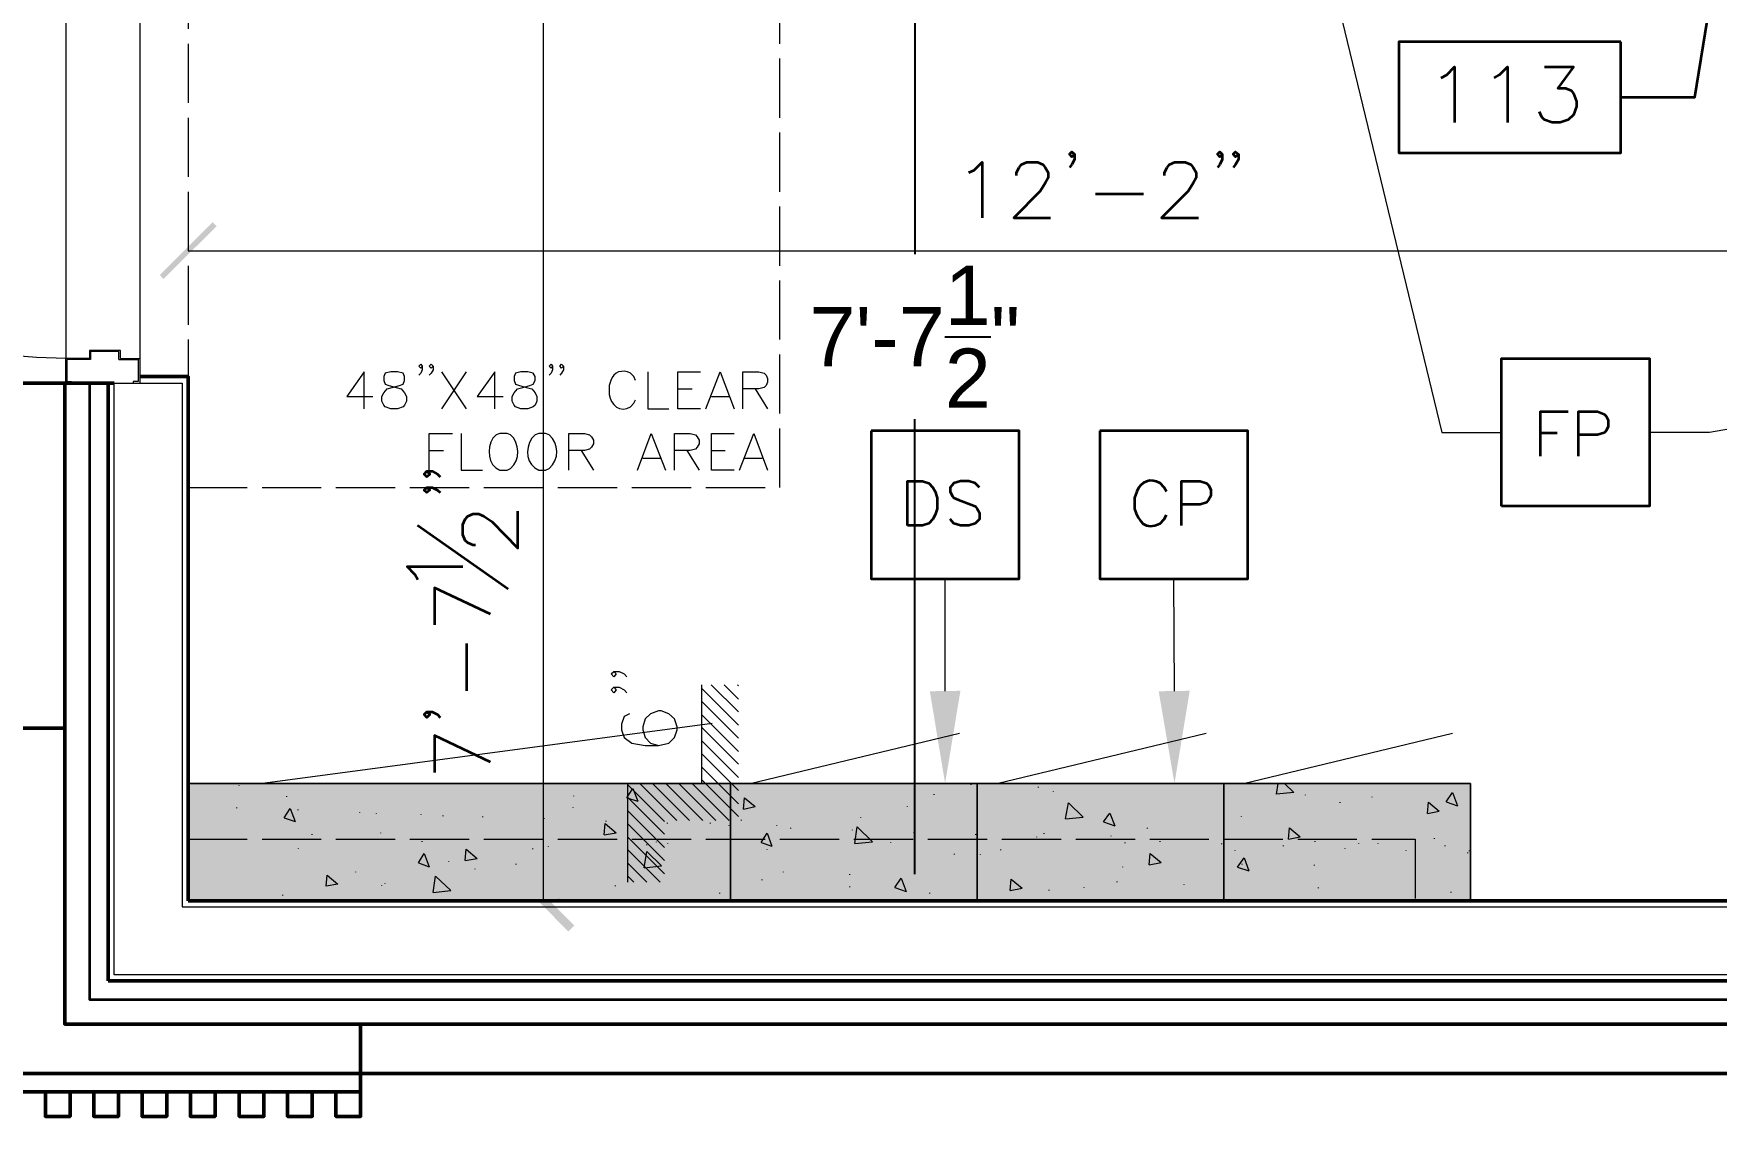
# Model space of a CAD drawing. Header units: inches. Extents: x 5 to 516, y -193 to 129.
# Drawn here: x 25.99 to 37.37, y 37.79 to 45.11 of the extents above; entities that cross this region are included whole.
import ezdxf

# ---------------------------------------------------------------- set-up
doc = ezdxf.new("R2010")
doc.units = ezdxf.units.IN
doc.header["$MEASUREMENT"] = 0
doc.linetypes.add('PDF_IMPORT', pattern=[1, 0.8, -0.2])
for name, color, linetype in [('Highlight', 210, 'Continuous'), ('PDF_Geometry', 7, 'Continuous'), ('PDF_Solid Fills', 7, 'Continuous')]:
    doc.layers.add(name, color=color, linetype=linetype)
doc.styles.get("Standard").update_dxf_attribs({"font": 'arial.ttf'})
doc.dimstyles.get("Standard").update_dxf_attribs({"dimtxt": 0.4, "dimasz": 0.18, "dimexe": 0.18, "dimexo": 0.0625, "dimgap": 0.09, "dimtad": 0, "dimtih": 1, "dimtoh": 1, "dimdec": 4, "dimlfac": 12, "dimzin": 0, "dimdsep": 46, "dimlunit": 4, "dimtxsty": 'Standard', "dimcen": 0.09, "dimadec": 3, "dimazin": 0, "dimtfac": 1, "dimtdec": 4, "dimtofl": 0, "dimtmove": 0, "dimatfit": 3, "dimfxl": 1, "dimtolj": 1, "dimtzin": 0, "dimarcsym": 0})

# ---------------------------------------------------------------- blocks, each defined once
blk = doc.blocks.new('*D104')
at = {"layer": 'Defpoints', "color": 0, "transparency": 16777216}
for p in [(31.949, 46.878), (31.949, 39.251), (31.949, 39.251)]:
    blk.add_point(p, dxfattribs=at)
at = {"layer": 'Highlight', "color": 0, "lineweight": -2, "transparency": 16777216}
for p, q in [((31.886, 46.878), (31.769, 46.878)), ((31.949, 46.698), (31.949, 43.623)), ((31.949, 39.431), (31.949, 42.506)), ((31.886, 39.251), (31.769, 39.251))]:
    blk.add_line(p, q, dxfattribs=at)
at = {"layer": 'Highlight', "color": 0, "transparency": 16777216}
for points in [[(31.919, 46.698), (31.979, 46.698), (31.949, 46.878)], [(31.919, 39.431), (31.979, 39.431), (31.949, 39.251)]]:
    blk.add_solid(points, dxfattribs=at)
at = {"layer": 'Highlight', "color": 0, "transparency": 16777216, "insert": (31.949, 43.064), "char_height": 0.4, "attachment_point": 5}
blk.add_mtext('\\A1;7\'-7{\\H1x;\\S1/2;}"', dxfattribs=at)

msp = doc.modelspace()

# ---------------------------------------------------------------- hatches: boundary and pattern name
at = {"layer": 'PDF_Solid Fills', "true_color": 0x9a9a9a, "transparency": 33554559}
msp.add_hatch(color=253, dxfattribs=at).paths.add_polyline_path([(35.7036288, 40.0443367), (27.0369615, 40.0443367), (27.0369615, 39.2510033), (35.7036288, 39.2510033)])
at = {"layer": 'PDF_Solid Fills', "transparency": 33554559}
msp.add_hatch(color=256, dxfattribs=at).paths.add_polyline_path([(29.2736289, 39.4610033), (29.2336289, 39.4210033), (29.2336305, 39.4210015), (29.6069639, 39.0443348), (29.6469639, 39.0843348), (29.6469622, 39.0843366)])

# ---------------------------------------------------------------- linework, layer by layer
at = {"layer": 'Highlight'}
msp.add_line((27.036968, 39.2510033), (128.554406, 39.2510033), dxfattribs=at)
at = {"layer": 'PDF_Geometry', "lineweight": 35}
for points in [[(36.7202983, 44.6843381), (37.2202983, 44.6843381), (37.7536317, 47.9743385)], [(35.5069668, 44.8143363), (35.5436334, 44.8343363), (35.5969668, 44.8876696), (35.5969668, 44.5110029)], [(35.8636359, 44.8143363), (35.9003026, 44.8343363), (35.9536359, 44.8876696), (35.9536359, 44.5110029)], [(36.2036289, 44.88767), (36.4002956, 44.88767), (36.2936289, 44.7443367), (36.3469622, 44.7443367), (36.3836289, 44.72767), (36.4002956, 44.70767), (36.4202956, 44.6543366), (36.4202956, 44.6210033), (36.4002956, 44.5643366), (36.3636289, 44.5310033), (36.3102956, 44.5110033), (36.2569622, 44.5110033), (36.2036289, 44.5310033), (36.1869622, 44.54767), (36.1702955, 44.5843366)], [(32.3136275, 44.1743351), (32.3502942, 44.1910018), (32.4036275, 44.2443351), (32.4036275, 43.8676684)], [(32.6369646, 44.1543359), (32.6369646, 44.1743359), (32.6536313, 44.2076693), (32.670298, 44.2276693), (32.7069646, 44.2443359), (32.7769646, 44.2443359), (32.8136313, 44.2276693), (32.830298, 44.2076693), (32.850298, 44.1743359), (32.850298, 44.1376693), (32.830298, 44.1010026), (32.7969647, 44.0476693), (32.6169646, 43.8676692), (32.8669647, 43.8676692)], [(33.0269658, 44.2976702), (33.0102991, 44.2810036), (32.9936324, 44.2976702), (33.0102991, 44.3143369), (33.0269658, 44.2976702), (33.0269658, 44.2610036), (33.0102991, 44.2276702), (32.9936324, 44.2076702)], [(33.6369647, 44.1543359), (33.6369647, 44.1743359), (33.6536314, 44.2076693), (33.6702981, 44.2276693), (33.7069647, 44.2443359), (33.7769647, 44.2443359), (33.8136314, 44.2276693), (33.8302981, 44.2076693), (33.8502981, 44.1743359), (33.8502981, 44.1376693), (33.8302981, 44.1010026), (33.7969647, 44.0476693), (33.6169647, 43.8676692), (33.8669647, 43.8676692)], [(34.0269658, 44.2976702), (34.0102992, 44.2810036), (33.9936325, 44.2976702), (34.0102992, 44.3143369), (34.0269658, 44.2976702), (34.0269658, 44.2610036), (34.0102992, 44.2276702), (33.9936325, 44.2076702)], [(34.1369648, 44.2976702), (34.1169648, 44.2810036), (34.1002981, 44.2976702), (34.1169648, 44.3143369), (34.1369648, 44.2976702), (34.1369648, 44.2610036), (34.1169648, 44.2276702), (34.1002981, 44.2076702)], [(33.1702967, 44.0310042), (33.49363, 44.0310042)], [(26.3702948, 42.7510019), (26.3702948, 38.5843349), (41.5369626, 38.5843349)], [(36.1769633, 42.2576683), (36.1769633, 42.5576683), (36.36363, 42.5576683)], [(36.4336365, 42.2576683), (36.4336365, 42.5576683), (36.5636365, 42.5576683), (36.6069698, 42.5410017), (36.6203032, 42.5276683), (36.6336365, 42.5010017), (36.6336365, 42.4576683), (36.6203032, 42.4276683), (36.6069698, 42.414335), (36.5636365, 42.4010016), (36.4336365, 42.4010016)], [(36.1769633, 42.4143354), (36.2902966, 42.4143354)], [(28.6502971, 42.1543358), (28.6702971, 42.1343358), (28.6502971, 42.1176691), (28.6336304, 42.1343358), (28.6502971, 42.1543358), (28.6869638, 42.1543358), (28.7236304, 42.1343358), (28.7402971, 42.1176691)], [(32.3869646, 42.0443368), (32.3569646, 42.0743368), (32.3136313, 42.0876702), (32.2569646, 42.0876702), (32.2136313, 42.0743368), (32.1869646, 42.0443368), (32.1869646, 42.0176702), (32.2002979, 41.9876702), (32.2136313, 41.9743368), (32.2436313, 41.9610035), (32.3269646, 41.9310035), (32.3569646, 41.9176702), (32.370298, 41.9010035), (32.3869646, 41.8743368), (32.3869646, 41.8310035), (32.3569646, 41.8010035), (32.3136313, 41.7876702), (32.2569646, 41.7876702), (32.2136313, 41.8010035), (32.1869646, 41.8310035)], [(33.7503002, 41.7876704), (33.7503002, 42.0876705), (33.8769669, 42.0876705), (33.9203002, 42.0743371), (33.9336336, 42.0610038), (33.9503002, 42.0310038), (33.9503002, 41.9876704), (33.9336336, 41.9610038), (33.9203002, 41.9443371), (33.8769669, 41.9310038), (33.7503002, 41.9310038)], [(28.6502971, 42.0443368), (28.6702971, 42.0276702), (28.6502971, 42.0110035), (28.6336304, 42.0276702), (28.6502971, 42.0443368), (28.6869638, 42.0443368), (28.7236304, 42.0276702), (28.7402971, 42.0110035)], [(33.4502975, 42.0176713), (33.4336308, 41.9743379), (33.4336308, 41.9010046)], [(33.6502975, 42.0176713), (33.6336308, 42.0443379), (33.6069642, 42.0743379)], [(28.9802939, 41.6543357), (28.9636272, 41.6543357), (28.9269605, 41.6710024), (28.9102939, 41.6876691), (28.8936272, 41.7243357), (28.8936272, 41.7943357), (28.9102939, 41.8310024), (28.9269605, 41.8510024), (28.9636272, 41.8676691), (29.0002939, 41.8676691), (29.0369606, 41.8510024), (29.0902939, 41.8143357), (29.2669606, 41.6343357), (29.2669606, 41.8843357)], [(33.6069642, 41.8010046), (33.6336308, 41.8310046), (33.6502975, 41.8610046)], [(29.2003053, 41.3576709), (28.5869719, 41.787671)], [(28.5902928, 41.4210017), (28.5702928, 41.4576684), (28.5169594, 41.5110017), (28.8936261, 41.5110017)], [(29.0802966, 41.1876677), (28.7036299, 41.3676677), (28.7036299, 41.1176677)], [(28.9203031, 40.6710016), (28.9203031, 40.9910017)], [(28.6502971, 40.5276673), (28.6702971, 40.5110007), (28.6502971, 40.4910007), (28.6336304, 40.5110007), (28.6502971, 40.5276673), (28.6869638, 40.5276673), (28.7236304, 40.5110007), (28.7402971, 40.4910007)], [(29.0802966, 40.1876676), (28.7036299, 40.3676676), (28.7036299, 40.1176676)]]:
    msp.add_lwpolyline(points, dxfattribs=at)
at = {"layer": 'PDF_Geometry', "lineweight": 15}
for points in [[(29.4402955, 39.2543349), (29.4402955, 46.8776689)], [(34.5769672, 46.2710014), (35.5103006, 42.4176677), (35.913634, 42.4176677)], [(26.2103013, 46.0843355), (26.2103013, 45.9176689), (26.2103013, 42.9176686)], [(26.666968, 46.0776689), (26.666968, 46.0843355), (26.7103013, 46.0843355), (26.7103013, 45.9176689), (26.7103013, 42.9176686), (26.7103013, 42.7510019)], [(27.0369615, 43.6443363), (27.4136282, 43.6443363)], [(27.4136298, 43.6443363), (38.8302974, 43.6443363)], [(26.3702948, 42.9176686), (26.2102947, 42.9176686)], [(26.3702948, 42.9710032), (26.3702948, 42.9176698)], [(26.5802964, 42.9176698), (26.5802964, 42.9710032), (26.3702964, 42.9710032)], [(26.5703002, 42.9110034), (26.5703002, 42.9643368), (26.3769669, 42.9643368)], [(26.5703002, 42.9110022), (26.7003002, 42.9110022)], [(26.5802964, 42.9176686), (26.7102964, 42.9176686)], [(26.7003051, 42.9110022), (26.7003051, 42.7610022)], [(26.7002997, 42.7610015), (26.6669663, 42.7610015), (26.6669663, 42.7510015), (26.7102997, 42.7510015)], [(38.5869638, 42.6376698), (37.320297, 42.4176698), (36.9136302, 42.4176698)], [(32.153634, 40.6676684), (32.153634, 41.4276685), (32.653634, 41.4276685)], [(33.7036287, 40.6676684), (33.7002953, 41.4276685), (34.2002954, 41.4276685)], [(29.91363, 40.8010031), (29.9302967, 40.7843365), (29.91363, 40.7643365), (29.8969633, 40.7843365), (29.91363, 40.8010031), (29.9502967, 40.8010031), (29.98363, 40.7843365), (30.00363, 40.7643365)], [(29.91363, 40.694334), (29.9302967, 40.6776674), (29.91363, 40.6576674), (29.8969633, 40.6776674), (29.91363, 40.694334), (29.9502967, 40.694334), (29.98363, 40.6776674), (30.00363, 40.6576674)], [(30.5069596, 40.7110034), (30.5069596, 40.0443367), (30.0069595, 40.0443367), (30.0069595, 39.37767)], [(30.7569596, 40.4376676), (30.5069596, 40.6876676)], [(30.7569596, 40.3510045), (30.5069596, 40.6010045)], [(30.7569596, 40.5276673), (30.5736263, 40.7110007)], [(30.7569596, 40.6143373), (30.6602929, 40.7110039)], [(30.7569596, 40.704337), (30.7502929, 40.7110037)], [(30.0202923, 40.5143346), (29.9836257, 40.4976679), (29.966959, 40.4443345), (29.966959, 40.4076679), (29.9836257, 40.3543345), (30.036959, 40.3176679), (30.126959, 40.3010012), (30.216959, 40.3010012), (30.286959, 40.3176679), (30.3236257, 40.3543345), (30.3436257, 40.4076679), (30.3436257, 40.4276679), (30.3236257, 40.4810012), (30.286959, 40.5143346), (30.2336257, 40.5343346), (30.216959, 40.5343346), (30.1636257, 40.5143346), (30.126959, 40.4810012), (30.1102923, 40.4276679), (30.1102923, 40.4076679), (30.126959, 40.3543345), (30.1636257, 40.3176679), (30.216959, 40.3010012)], [(30.7569596, 40.2610013), (30.5069596, 40.5110014)], [(30.7569596, 40.1743348), (30.5069596, 40.4243348)], [(30.7569596, 40.0843351), (30.5069596, 40.3343351)], [(30.7569596, 39.9976685), (30.5069596, 40.2476685)], [(30.7569596, 39.9076688), (30.5069596, 40.1576688)], [(27.3836276, 40.0276673), (27.3836276, 40.0310006)], [(30.2569596, 39.7876703), (30.0069595, 40.0376703)], [(30.3402929, 39.7943367), (30.0902929, 40.0443367)], [(30.4269628, 39.7943367), (30.1769628, 40.0443367)], [(30.5169694, 39.7943367), (30.2669693, 40.0443367)], [(30.6036257, 39.7943367), (30.3536257, 40.0443367)], [(30.6936322, 39.7943367), (30.4436322, 40.0443367)], [(30.7569596, 39.8210023), (30.5069596, 40.0710023)], [(32.3302969, 40.0343371), (32.3302969, 40.0376704)], [(34.5102965, 39.9843357), (34.3936298, 39.9710024), (34.4036298, 40.0443357)], [(34.4469691, 40.0443367), (34.5103025, 39.9843367)], [(27.7036282, 39.954337), (27.7036282, 39.9576703)], [(29.6436376, 39.9576701), (29.6436376, 39.9610035)], [(30.0036349, 39.947668), (30.0436349, 40.0110013), (30.0769682, 39.9243346)], [(30.0036365, 39.9476706), (30.0769699, 39.9243372)], [(30.2569596, 39.7010037), (30.0069595, 39.9510038)], [(30.7903049, 39.8710039), (30.7969715, 39.9476706), (30.8703049, 39.8876706)], [(32.0802968, 39.9676697), (32.0802968, 39.9710031)], [(32.7836389, 40.0176711), (32.7836389, 40.0210044)], [(32.8869647, 39.9876689), (32.8869647, 39.9910023)], [(34.5903, 39.9643365), (34.5903, 39.9676699)], [(34.8236307, 39.9143352), (34.8236307, 39.9176685)], [(35.0402987, 39.9510038), (35.0402987, 39.9543371)], [(35.4136302, 39.8410017), (35.4202968, 39.9176684), (35.4936302, 39.8576684)], [(35.5402987, 39.9210016), (35.6169654, 39.8943349)], [(35.5403004, 39.9210024), (35.5836337, 39.9843357), (35.616967, 39.8943357)], [(27.3669718, 39.87767), (27.3669718, 39.8810033)], [(27.6869588, 39.8110027), (27.7602922, 39.7876693)], [(27.6869708, 39.8110035), (27.7269708, 39.8743368), (27.7603041, 39.7876701)], [(27.7803019, 39.8643372), (27.7803019, 39.8676705)], [(28.1969686, 39.8476678), (28.1969686, 39.8510012)], [(28.3103041, 39.8410014), (28.3103041, 39.8443348)], [(28.6136353, 39.834335), (28.6136353, 39.8376684)], [(28.760296, 39.8243354), (28.760296, 39.8276688)], [(29.030302, 39.8176691), (29.030302, 39.8210024)], [(29.4469687, 39.8043363), (29.4469687, 39.8076696)], [(29.640301, 39.8810032), (29.640301, 39.8843365)], [(30.2569596, 39.6110006), (30.0069595, 39.8610006)], [(30.7902984, 39.8710036), (30.8702984, 39.8876703)], [(31.5836334, 39.8143359), (31.5836334, 39.8176692)], [(31.9002974, 39.8876696), (31.9002974, 39.8910029)], [(32.9669614, 39.8043363), (33.0869614, 39.8176696)], [(32.9669674, 39.8043352), (32.9869674, 39.9143352), (33.0869674, 39.8176685)], [(33.2236362, 39.7843346), (33.2669696, 39.8443346), (33.3003029, 39.757668)], [(34.1569639, 39.8210023), (34.1569639, 39.8243356)], [(35.4136304, 39.8410014), (35.4936304, 39.8576681)], [(27.8769681, 39.6976705), (27.8769681, 39.7010039)], [(28.3402927, 39.7076701), (28.3402927, 39.7110035)], [(29.8502956, 39.6976708), (29.8569622, 39.7743375), (29.9302956, 39.7110041)], [(29.8503026, 39.6976705), (29.9303026, 39.7110039)], [(29.8636354, 39.7876703), (29.8636354, 39.7910036)], [(30.2569596, 39.5243375), (30.0069595, 39.7743375)], [(30.2769655, 39.7743375), (30.2769655, 39.7776708)], [(30.5669639, 39.7743375), (30.5669639, 39.7776708)], [(30.6936322, 39.7576681), (30.6936322, 39.7610014)], [(30.7769656, 39.7943367), (30.7769656, 39.79767)], [(30.9103054, 39.6443368), (30.9503054, 39.7076701), (30.9836388, 39.6210035)], [(31.0169694, 39.7576681), (31.0169694, 39.7610014)], [(31.1102989, 39.7410021), (31.1102989, 39.7443354)], [(31.5269656, 39.7276693), (31.5269656, 39.7310027)], [(31.5436377, 39.6376684), (31.5603044, 39.7510017), (31.6636377, 39.6510017)], [(31.9436323, 39.7110033), (31.9436323, 39.7143367)], [(32.360299, 39.6976705), (32.360299, 39.7010039)], [(32.8236373, 39.7043369), (32.8236373, 39.7076703)], [(33.2236346, 39.7843371), (33.3003013, 39.7576704)], [(33.2769658, 39.6876676), (33.2769658, 39.6910009)], [(33.5202994, 39.7410021), (33.5202994, 39.7443354)], [(34.4736344, 39.6676686), (34.4803011, 39.7443353), (34.5536344, 39.6843353)], [(27.7836385, 39.6043342), (27.7836385, 39.6076675)], [(28.6202949, 39.6510024), (28.6202949, 39.6543357)], [(28.9102998, 39.5243377), (28.9169665, 39.6010044), (28.9902999, 39.5376711)], [(29.366972, 39.6010044), (29.366972, 39.6043377)], [(29.4736343, 39.6176704), (29.4736343, 39.6210037)], [(30.2569596, 39.4343377), (30.0069595, 39.6843377)], [(30.226971, 39.37767), (30.0069709, 39.59767)], [(30.1202978, 39.474335), (30.1369644, 39.584335), (30.2369644, 39.4876683)], [(30.1369644, 39.62767), (30.1369644, 39.6310033)], [(30.2036284, 39.6476692), (30.2036284, 39.6510025)], [(30.2803021, 39.6376696), (30.2803021, 39.6410029)], [(30.9102935, 39.644336), (30.9836268, 39.6210026)], [(30.9503054, 39.5976678), (30.9503054, 39.6010011)], [(31.543635, 39.6376696), (31.663635, 39.6510029)], [(31.7869619, 39.644336), (31.7869619, 39.6476693)], [(32.5303023, 39.5943346), (32.5303023, 39.597668)], [(32.7736291, 39.6810012), (32.7736291, 39.6843345)], [(33.1902958, 39.6676684), (33.1902958, 39.6710017)], [(33.3702953, 39.6410028), (33.3702953, 39.6443361)], [(33.6069625, 39.6510024), (33.6069625, 39.6543357)], [(34.0236292, 39.6343364), (34.0236292, 39.6376697)], [(34.1136358, 39.5910014), (34.1136358, 39.5943348)], [(34.4402959, 39.6210036), (34.4402959, 39.6243369)], [(34.4736347, 39.6676684), (34.5536347, 39.684335)], [(34.6536342, 39.6510024), (34.6536342, 39.6543357)], [(34.8569626, 39.6043342), (34.8569626, 39.6076675)], [(34.950299, 39.6376696), (34.950299, 39.6410029)], [(35.0802971, 39.6376696), (35.0802971, 39.6410029)], [(35.2702995, 39.5910014), (35.2702995, 39.5943348)], [(35.460302, 39.6710016), (35.460302, 39.6743349)], [(35.5336324, 39.6210036), (35.5336324, 39.6243369)], [(35.6869662, 39.5743354), (35.6869662, 39.5776688)], [(35.6969692, 39.5876682), (35.6969692, 39.5910016)], [(28.5936277, 39.5076689), (28.6336277, 39.5710022), (28.6669611, 39.4810022)], [(28.5936294, 39.5076681), (28.6669627, 39.4810014)], [(28.8002944, 39.5143345), (28.8002944, 39.5176678)], [(28.9102933, 39.5243375), (28.9902933, 39.5376708)], [(28.9769709, 39.4643365), (28.9769709, 39.4676698)], [(29.2536365, 39.4976685), (29.2536365, 39.5010018)], [(30.1369644, 39.37767), (30.0069644, 39.50767)], [(30.1202951, 39.4743361), (30.2369617, 39.4876694)], [(32.2169613, 39.5643358), (32.2169613, 39.5676692)], [(32.3936378, 39.5610026), (32.3936378, 39.564336)], [(33.3536327, 39.4776693), (33.3536327, 39.4810026)], [(33.5336319, 39.4943356), (33.5402986, 39.5710022), (33.6136319, 39.5110022)], [(33.5336322, 39.4943353), (33.6136322, 39.511002)], [(34.1302984, 39.4776693), (34.206965, 39.454336)], [(34.1303, 39.4776701), (34.1736333, 39.5410034), (34.2069667, 39.4543368)], [(34.1603005, 39.4976685), (34.1603005, 39.5010018)], [(34.6502976, 39.4910021), (34.6502976, 39.4943354)], [(28.170303, 39.4443339), (28.170303, 39.4476673)], [(28.3469659, 39.3543342), (28.3469659, 39.3576675)], [(28.3702949, 39.3676704), (28.3702949, 39.3710037)], [(28.6936348, 39.3076683), (28.7103015, 39.4176683), (28.8136348, 39.3210017)], [(29.9269628, 39.3510044), (29.9269628, 39.3543377)], [(30.0502945, 39.37767), (30.0069612, 39.4210033)], [(30.9169667, 39.3910028), (30.9169667, 39.3943361)], [(31.0603044, 39.4443339), (31.0603044, 39.4476673)], [(31.5102963, 39.4276679), (31.5102963, 39.4310013)], [(31.8136291, 39.3410022), (31.8569624, 39.4043356), (31.8902957, 39.3143355)], [(32.5936362, 39.3210025), (32.6003029, 39.3976692), (32.6736362, 39.3376692)], [(33.3169642, 39.37767), (33.3169642, 39.3810033)], [(33.7702994, 39.3610006), (33.7702994, 39.3643339)], [(27.6769626, 39.2876702), (27.6769626, 39.2910036)], [(28.6936321, 39.3076694), (28.8136321, 39.3210028)], [(29.1902955, 39.2543349), (29.0636288, 39.2543349)], [(29.5336316, 39.2510011), (29.5402983, 39.2643345), (29.5469649, 39.2510011)], [(30.6303049, 39.301003), (30.6303049, 39.3043364)], [(31.5102963, 39.3443346), (31.5102963, 39.3476679)], [(31.8136274, 39.3410014), (31.8902941, 39.3143347)], [(32.0502947, 39.301003), (32.0502947, 39.3043364)], [(32.5936297, 39.3210022), (32.6736297, 39.3376689)], [(32.8569625, 39.3210022), (32.8569625, 39.3243355)], [(33.0936297, 39.3410014), (33.0936297, 39.3443347)], [(34.6769632, 39.3376682), (34.6769632, 39.3410015)], [(35.5736307, 39.3076694), (35.5736307, 39.3110028)]]:
    msp.add_lwpolyline(points, dxfattribs=at)
at = {"layer": 'PDF_Geometry', "linetype": 'PDF_IMPORT', "lineweight": 15, "ltscale": 0.5}
for points in [[(27.0369615, 46.0443372), (27.0369615, 42.0443352), (31.0369634, 42.0443368), (31.0369618, 46.0443355), (27.0369631, 46.0443372)], [(27.0369615, 40.0443367), (35.7036364, 40.0443367), (35.7036288, 39.2510025)], [(27.0369615, 39.6676684), (35.3303031, 39.6676684), (35.3303031, 39.2510017)]]:
    msp.add_lwpolyline(points, dxfattribs=at)
at = {"layer": 'PDF_Geometry', "lineweight": 15}
msp.add_lwpolyline([(26.3769679, 42.9643368), (26.3769679, 42.9110022), (26.2169609, 42.9110015), (26.2169679, 42.7610019), (26.2503013, 42.7610019), (26.2503013, 42.7510019), (26.2103013, 42.7510019), (26.2103013, 42.9176686), (26.0136345, 42.9243352, -0.3830405479), (23.2136343, 45.7210022), (23.210301, 45.9176689)], format="xyb", dxfattribs=at)
at = {"layer": 'PDF_Geometry', "lineweight": 35}
for points in [[(36.7202983, 45.0576699), (35.2202982, 45.0576699), (35.2202982, 44.3076698), (36.7202983, 44.3076698)], [(35.9136305, 41.9176685), (35.9136305, 42.9176686), (36.9136306, 42.9176686), (36.9136306, 41.9176685)], [(31.6536339, 42.4276682), (31.6536339, 41.4276681), (32.653634, 41.4276681), (32.653634, 42.4276682)], [(33.2002988, 42.4276682), (33.2002988, 41.4276681), (34.2002989, 41.4276681), (34.2002989, 42.4276682)], [(31.9002974, 41.7876704), (31.9002974, 42.0876705), (32.0002974, 42.0876705), (32.0436307, 42.0743371), (32.0702974, 42.0443371), (32.0869641, 42.0176704), (32.1002974, 41.9743371), (32.1002974, 41.9010038), (32.0869641, 41.8610038), (32.0702974, 41.8310038), (32.0436307, 41.8010038), (32.0002974, 41.7876704)]]:
    msp.add_lwpolyline(points, close=True, dxfattribs=at)
at = {"layer": 'PDF_Geometry', "lineweight": 50}
for points in [[(27.0369615, 39.2510017), (39.2036291, 39.2510017), (39.2036291, 43.3343353), (39.7469625, 43.3343353)], [(26.7103013, 42.7943369), (27.036968, 42.7943369), (27.036968, 39.2510033)], [(25.8702947, 41.0443368), (25.8702947, 42.7510035), (26.5369614, 42.7510035)], [(25.8702947, 42.7510019), (25.8702947, 38.0843349), (41.5369626, 38.0843349), (41.5369626, 39.2110016)], [(41.5369626, 38.4176683), (26.2036281, 38.4176683), (26.2036281, 42.7510019)], [(26.4969631, 42.7510019), (26.4969631, 38.7110016)], [(26.2036281, 40.4176684), (25.8702947, 40.4176684)], [(41.5369626, 38.7110032), (26.4969614, 38.7110032)], [(28.2036282, 38.0843349), (28.2036282, 38.4176683)]]:
    msp.add_lwpolyline(points, dxfattribs=at)
at = {"layer": 'PDF_Geometry', "lineweight": 9}
for points in [[(28.6202949, 42.8643375), (28.6102949, 42.8510041), (28.5969616, 42.8643375), (28.6102949, 42.8776708), (28.6202949, 42.8643375), (28.6202949, 42.8410041), (28.6102949, 42.8176708), (28.5969616, 42.8043375)], [(28.6936321, 42.8643375), (28.6802987, 42.8510041), (28.6669654, 42.8643375), (28.6802987, 42.8776708), (28.6936321, 42.8643375), (28.6936321, 42.8410041), (28.6802987, 42.8176708), (28.6669654, 42.8043375)], [(29.5002999, 42.8643375), (29.4902999, 42.8510041), (29.4769666, 42.8643375), (29.4902999, 42.8776708), (29.5002999, 42.8643375), (29.5002999, 42.8410041), (29.4902999, 42.8176708), (29.4769666, 42.8043375)], [(29.573637, 42.8643375), (29.5603037, 42.8510041), (29.5503037, 42.8643375), (29.5603037, 42.8776708), (29.573637, 42.8643375), (29.573637, 42.8410041), (29.5603037, 42.8176708), (29.5503037, 42.8043375)], [(28.2269708, 42.5776689), (28.2269708, 42.8276689), (28.1103041, 42.6610022), (28.2869708, 42.6610022)], [(28.7502998, 42.8276689), (28.9169665, 42.5776689)], [(28.9169665, 42.8276689), (28.7502998, 42.5776689)], [(29.1102988, 42.5776689), (29.1102988, 42.8276689), (28.9902988, 42.6610022), (29.1669654, 42.6610022)], [(29.8936376, 42.7676713), (29.8836376, 42.734338), (29.8836376, 42.674338)], [(30.0603043, 42.7676713), (30.0503043, 42.794338), (30.0269709, 42.8176713)], [(30.1436376, 42.8276689), (30.1436376, 42.5776689), (30.286971, 42.5776689)], [(30.5002994, 42.5776689), (30.3469661, 42.5776689), (30.3469661, 42.8276689), (30.5002994, 42.8276689)], [(30.5369618, 42.5776689), (30.6336284, 42.8276689), (30.7269618, 42.5776689)], [(30.7869618, 42.5776689), (30.7869618, 42.8276689), (30.8936285, 42.8276689), (30.9302951, 42.8176689), (30.9436285, 42.8043356), (30.9536285, 42.7810022), (30.9536285, 42.7576689), (30.9436285, 42.7343355), (30.9302951, 42.7210022), (30.8936285, 42.7110022), (30.7869618, 42.7110022)], [(30.3469661, 42.7110036), (30.4436328, 42.7110036)], [(30.5736371, 42.6610022), (30.6936371, 42.6610022)], [(30.8702951, 42.7110036), (30.9536285, 42.5776702)], [(30.0269709, 42.5910046), (30.0503043, 42.614338), (30.0603043, 42.6376713)], [(28.6669665, 42.1610022), (28.6669665, 42.4110022), (28.8236332, 42.4110022)], [(28.8836277, 42.4110022), (28.8836277, 42.1610022), (29.0269611, 42.1610022)], [(29.2169709, 42.4010022), (29.1936375, 42.4110022), (29.1436375, 42.4110022), (29.1203042, 42.4010022), (29.0969709, 42.3776689)], [(29.4769704, 42.4010022), (29.453637, 42.4110022), (29.4069703, 42.4110022), (29.383637, 42.4010022), (29.3603037, 42.3776689)], [(29.6102988, 42.1610022), (29.6102988, 42.4110022), (29.7169655, 42.4110022), (29.7502988, 42.4010022), (29.7636322, 42.3876689), (29.7769655, 42.3643355), (29.7769655, 42.3410022), (29.7636322, 42.3176688), (29.7502988, 42.3043355), (29.7169655, 42.2943355), (29.6102988, 42.2943355)], [(30.0736371, 42.1610022), (30.1669704, 42.4110022), (30.2636371, 42.1610022)], [(30.3236371, 42.1610022), (30.3236371, 42.4110022), (30.4303038, 42.4110022), (30.4669704, 42.4010022), (30.4769704, 42.3876689), (30.4903038, 42.3643355), (30.4903038, 42.3410022), (30.4769704, 42.3176688), (30.4669704, 42.3043355), (30.4303038, 42.2943355), (30.3236371, 42.2943355)], [(30.7269705, 42.1610022), (30.5736371, 42.1610022), (30.5736371, 42.4110022), (30.7269705, 42.4110022)], [(30.7636328, 42.1610022), (30.8602995, 42.4110022), (30.9536328, 42.1610022)], [(28.6669665, 42.2943369), (28.7636332, 42.2943369)], [(29.6936322, 42.2943369), (29.7769655, 42.1610035)], [(30.1102989, 42.2443355), (30.2269655, 42.2443355)], [(30.4069704, 42.2943369), (30.4903038, 42.1610035)], [(30.5736371, 42.2943369), (30.6669704, 42.2943369)], [(30.8002946, 42.2443355), (30.9169612, 42.2443355)], [(29.1436375, 42.1610022), (29.1936375, 42.1610022), (29.2169709, 42.1743355)], [(29.4069703, 42.1610022), (29.453637, 42.1610022), (29.4769704, 42.1743355)]]:
    msp.add_lwpolyline(points, dxfattribs=at)
for points in [[(28.4069703, 42.8276689), (28.3703036, 42.8176689), (28.3603036, 42.7943356), (28.3603036, 42.7676689), (28.3703036, 42.7443355), (28.3936369, 42.7343355), (28.4436369, 42.7210022), (28.4769703, 42.7110022), (28.5003036, 42.6843355), (28.5136369, 42.6610022), (28.5136369, 42.6276689), (28.5003036, 42.6010022), (28.4903036, 42.5910022), (28.4536369, 42.5776689), (28.4069703, 42.5776689), (28.3703036, 42.5910022), (28.3603036, 42.6010022), (28.3469703, 42.6276689), (28.3469703, 42.6610022), (28.3603036, 42.6843355), (28.3836369, 42.7110022), (28.4169703, 42.7210022), (28.4669703, 42.7343355), (28.4903036, 42.7443355), (28.5003036, 42.7676689), (28.5003036, 42.7943356), (28.4903036, 42.8176689), (28.4536369, 42.8276689)], [(29.2869617, 42.8276689), (29.250295, 42.8176689), (29.240295, 42.7943356), (29.240295, 42.7676689), (29.250295, 42.7443355), (29.2769617, 42.7343355), (29.3236283, 42.7210022), (29.360295, 42.7110022), (29.3836283, 42.6843355), (29.3936283, 42.6610022), (29.3936283, 42.6276689), (29.3836283, 42.6010022), (29.370295, 42.5910022), (29.3336283, 42.5776689), (29.2869617, 42.5776689), (29.250295, 42.5910022), (29.240295, 42.6010022), (29.2269617, 42.6276689), (29.2269617, 42.6610022), (29.240295, 42.6843355), (29.2636283, 42.7110022), (29.300295, 42.7210022), (29.3469617, 42.7343355), (29.370295, 42.7443355), (29.3836283, 42.7676689), (29.3836283, 42.7943356), (29.370295, 42.8176689), (29.3336283, 42.8276689)], [(26.5369614, 42.7510019), (26.9969615, 42.7510019), (26.9969615, 39.2110016), (41.5369626, 39.2110016), (41.5369626, 38.7510016), (26.5369614, 38.7510016)]]:
    msp.add_lwpolyline(points, close=True, dxfattribs=at)
at = {"layer": 'PDF_Geometry', "color": 253, "lineweight": 15, "true_color": 0x9a9a9a}
for points in [[(27.5236287, 40.0443367), (30.5802956, 40.4510034)], [(30.8369699, 40.0443367), (32.2503034, 40.3843367)], [(32.5036367, 40.0443367), (33.9169702, 40.3843367)], [(34.1702967, 40.0443367), (35.5836302, 40.3843367)]]:
    msp.add_lwpolyline(points, dxfattribs=at)
at = {"layer": 'PDF_Geometry', "lineweight": 15}
for points in [[(27.0369615, 40.0443351), (27.0369615, 39.2510017), (35.7036288, 39.2510017), (35.7036288, 40.0443351)], [(28.0503041, 39.3643347), (27.9703041, 39.3510014), (27.9769708, 39.4243347)], [(27.2869615, 39.254335), (27.2869615, 39.2510017)]]:
    msp.add_lwpolyline(points, close=True, dxfattribs=at)
at = {"layer": 'PDF_Geometry', "color": 253, "lineweight": 15, "true_color": 0x9a9a9a}
for points in [[(30.7036284, 40.0443351), (30.7036284, 39.2510017), (27.0369615, 39.2510017), (27.0369615, 40.0443351)], [(32.3702952, 40.0443351), (32.3702952, 39.2510017), (30.7036284, 39.2510017), (30.7036284, 40.0443351)], [(34.036962, 40.0443351), (34.036962, 39.2510017), (32.3702952, 39.2510017), (32.3702952, 40.0443351)], [(35.7036288, 40.0443351), (35.7036288, 39.2510017), (34.036962, 39.2510017), (34.036962, 40.0443351)]]:
    msp.add_lwpolyline(points, close=True, dxfattribs=at)
at = {"layer": 'PDF_Geometry', "lineweight": 50}
for points in [[(25.8702947, 38.0843349), (25.8702947, 37.9610016), (28.2036282, 37.9610016), (28.2036282, 38.0843349)], [(26.0736367, 37.9610032), (26.0736367, 37.7943365), (26.2403034, 37.7943365), (26.2403034, 37.9610032)], [(26.4002969, 37.9610032), (26.4002969, 37.7943365), (26.5669636, 37.7943365), (26.5669636, 37.9610032)], [(26.7269707, 37.9610032), (26.7269707, 37.7943365), (26.8936374, 37.7943365), (26.8936374, 37.9610032)], [(27.0536309, 37.9610032), (27.0536309, 37.7943365), (27.2202975, 37.7943365), (27.2202975, 37.9610032)], [(27.3836276, 37.9610032), (27.3836276, 37.7943365), (27.5502943, 37.7943365), (27.5502943, 37.9610032)], [(27.7103014, 37.9610032), (27.7103014, 37.7943365), (27.8769681, 37.7943365), (27.8769681, 37.9610032)], [(28.0369616, 37.9610032), (28.0369616, 37.7943365), (28.2036282, 37.7943365), (28.2036282, 37.9610032)]]:
    msp.add_lwpolyline(points, close=True, dxfattribs=at)
at = {"layer": 'PDF_Geometry', "lineweight": 9}
for points in [[(30.0269709, 42.8176713), (29.9711932, 42.8456713), (29.9143043, 42.8280602), (29.8936376, 42.7676713)], [(29.8836376, 42.674338), (29.8915265, 42.6062269), (29.9585265, 42.5423935), (30.0269709, 42.5910046)], [(29.0969709, 42.3776689), (29.0537486, 42.3110022), (29.0617486, 42.1945577), (29.1436375, 42.1610022)], [(29.2169709, 42.1743355), (29.2829709, 42.2290022), (29.2807487, 42.3459466), (29.2169709, 42.4010022)], [(29.3603037, 42.3776689), (29.3087481, 42.3022244), (29.3270259, 42.1988355), (29.4069703, 42.1610022)], [(29.4769704, 42.1743355), (29.5485815, 42.2328911), (29.5455815, 42.3426133), (29.4769704, 42.4010022)]]:
    msp.add_open_spline(points, degree=3, dxfattribs=at)
at = {"layer": 'PDF_Geometry', "lineweight": 35}
for points in [[(33.6069642, 42.0743379), (33.5440197, 42.1115602), (33.4749086, 42.0877268), (33.4502975, 42.0176713)], [(33.4336308, 41.9010046), (33.4609642, 41.8156712), (33.5059086, 41.7506157), (33.6069642, 41.8010046)]]:
    msp.add_open_spline(points, degree=3, dxfattribs=at)
at = {"layer": 'PDF_Solid Fills', "lineweight": 9, "transparency": 33554559}
for points in [[(27.2036282, 43.8376686), (26.8702948, 43.4543352), (26.8469615, 43.4810019)], [(27.2302937, 43.811003), (27.2036271, 43.8376696), (26.8702937, 43.4543363)]]:
    msp.add_solid(points, dxfattribs=at)
at = {"layer": 'PDF_Solid Fills', "lineweight": 35, "transparency": 33554559}
for points in [[(32.0502947, 40.6676684), (32.153628, 40.0443351), (32.2569614, 40.6710018)], [(33.5969663, 40.6676684), (33.703633, 40.0443351), (33.8069664, 40.6710018)]]:
    msp.add_solid(points, dxfattribs=at)

# ---------------------------------------------------------------- dimensions: what is measured, and where the dimension line sits
at = {"layer": 'Highlight'}
dim = msp.add_linear_dim(base=(31.9488631, 39.2510033), p1=(31.9488631, 46.8776706), p2=(31.9488631, 39.2510033), angle=90, dimstyle='Standard', dxfattribs=at)
dim.commit()
dim.dimension.update_dxf_attribs({"geometry": '*D104', "text_midpoint": (31.9488631, 43.064337)})

doc.saveas('drawing.dxf')
